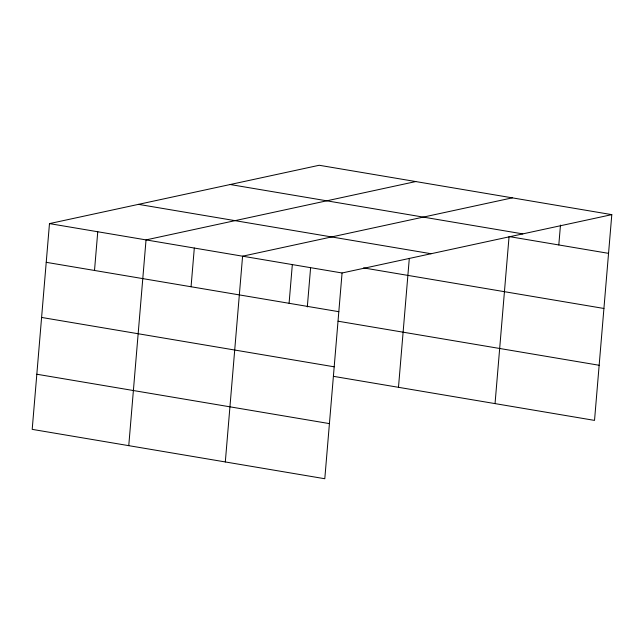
<?xml version="1.0" encoding="UTF-8"?>
<svg xmlns="http://www.w3.org/2000/svg" width="644" height="644" viewBox="0 0 644 644"><rect width="100%" height="100%" fill="white"/><g stroke="black" fill="none" stroke-linecap="round" stroke-linejoin="round"><path stroke-width="0.97" d="M611.8 214.637L319.207 165.267L49.475 223.605L32.2 429.363L324.793 478.734L342.069 272.984L611.8 214.637L594.525 420.395L333.455 376.338M94.507 270.464L97.759 231.751M128.76 445.656L146.035 239.898L415.758 181.56M191.059 286.757L194.311 248.045M225.311 461.949L242.587 256.191L512.318 197.853M289.084 303.292L292.328 264.587M307.309 306.922L310.577 268.065M398.483 387.31L409.31 258.357M495.043 403.603L509.066 236.557M558.807 244.953L560.473 225.102M230.198 184.522L522.791 233.893M510.04 236.726L608.548 253.35M138.484 204.357L431.086 253.728M363.546 267.912L603.919 308.468M49.475 223.605L342.069 272.984M46.231 262.317L338.825 311.688M338.084 321.211L599.153 365.269M41.594 317.444L334.196 366.814M36.829 374.236L329.422 423.607"/></g></svg>
